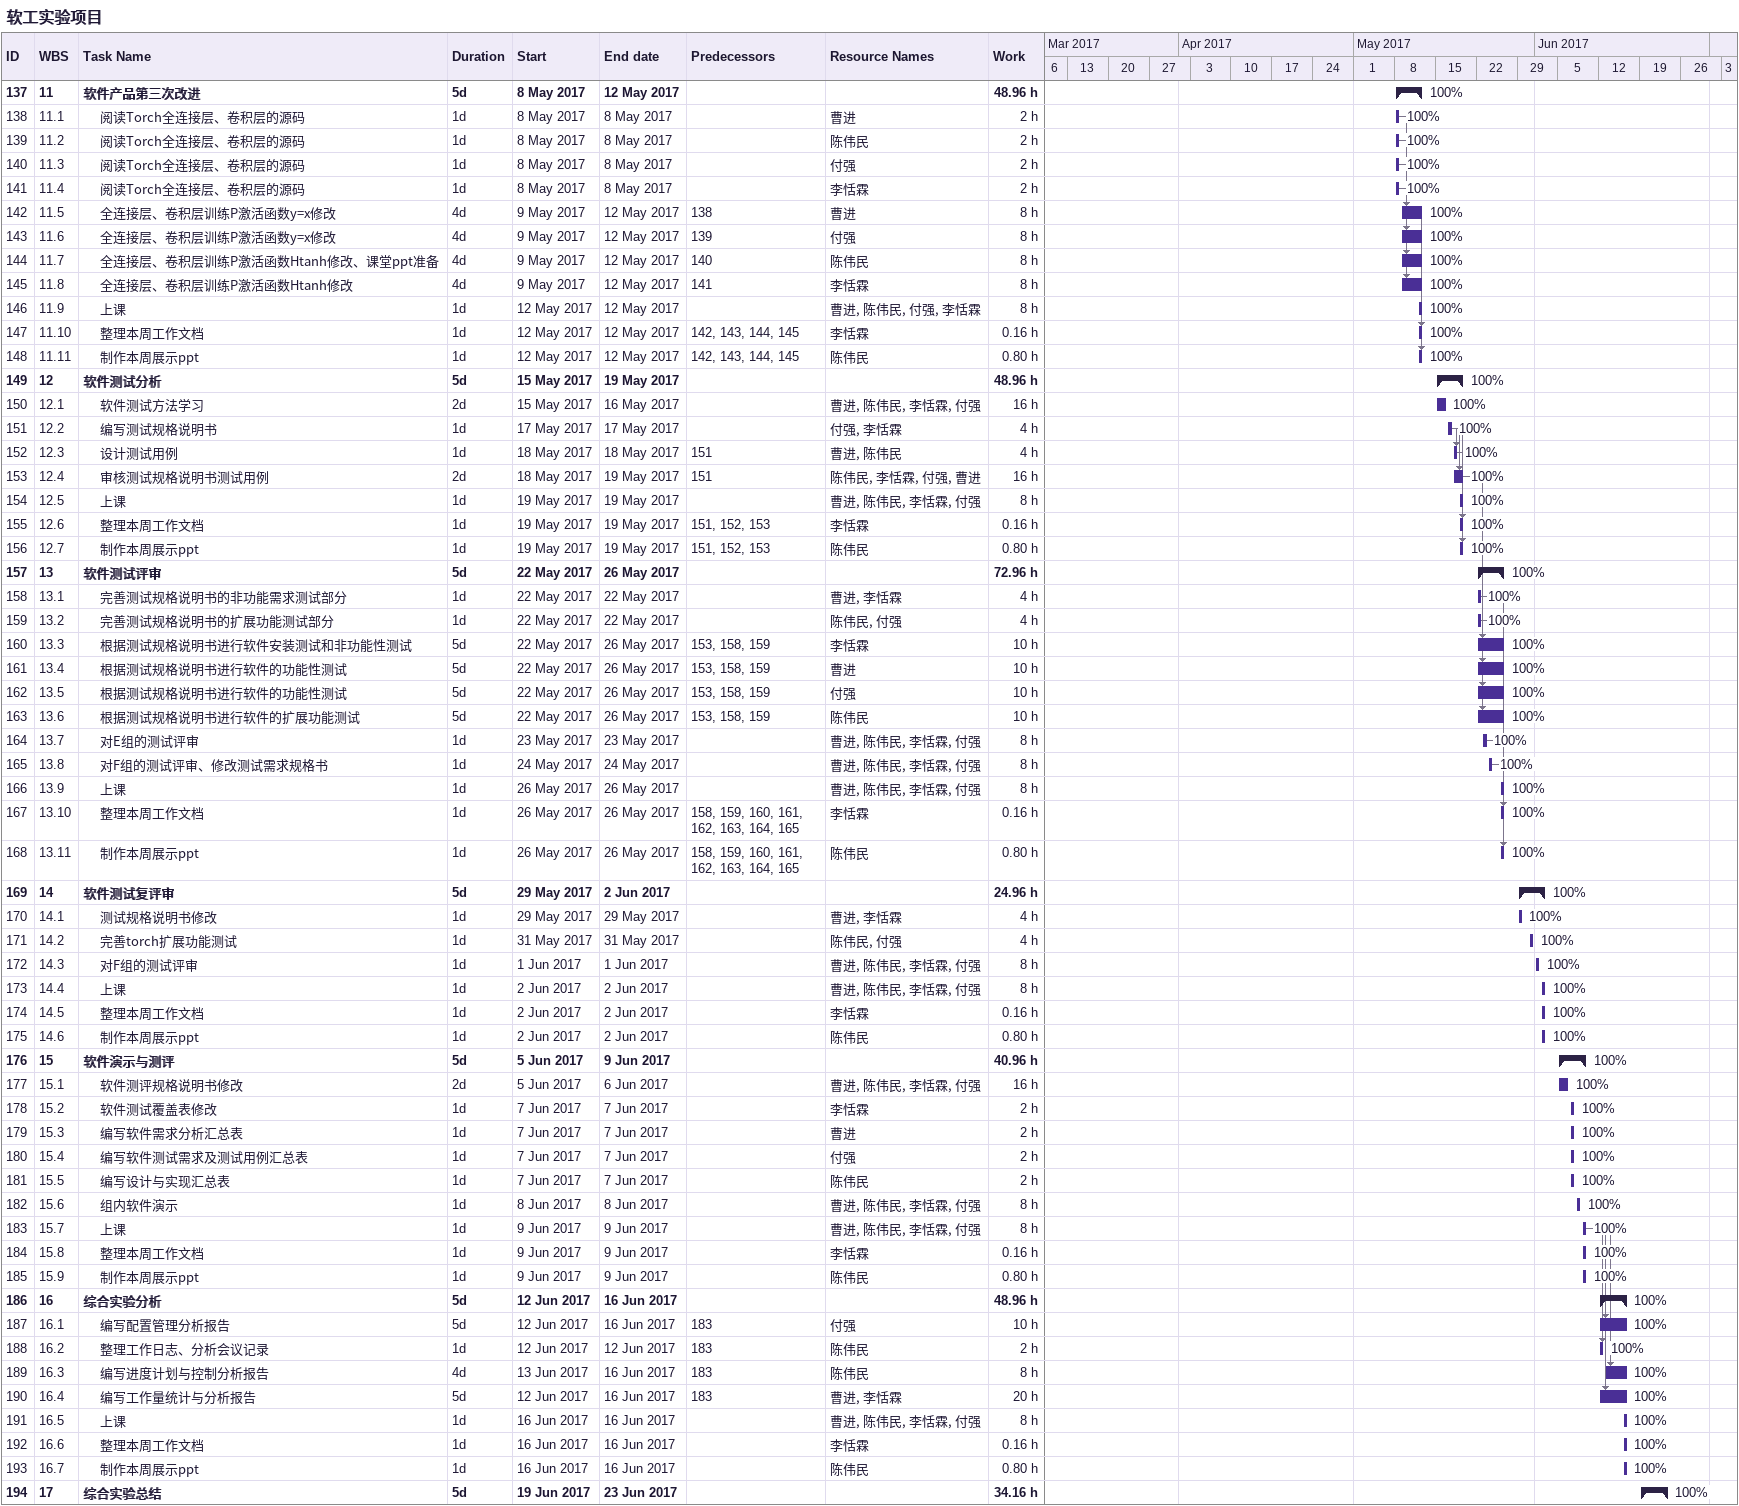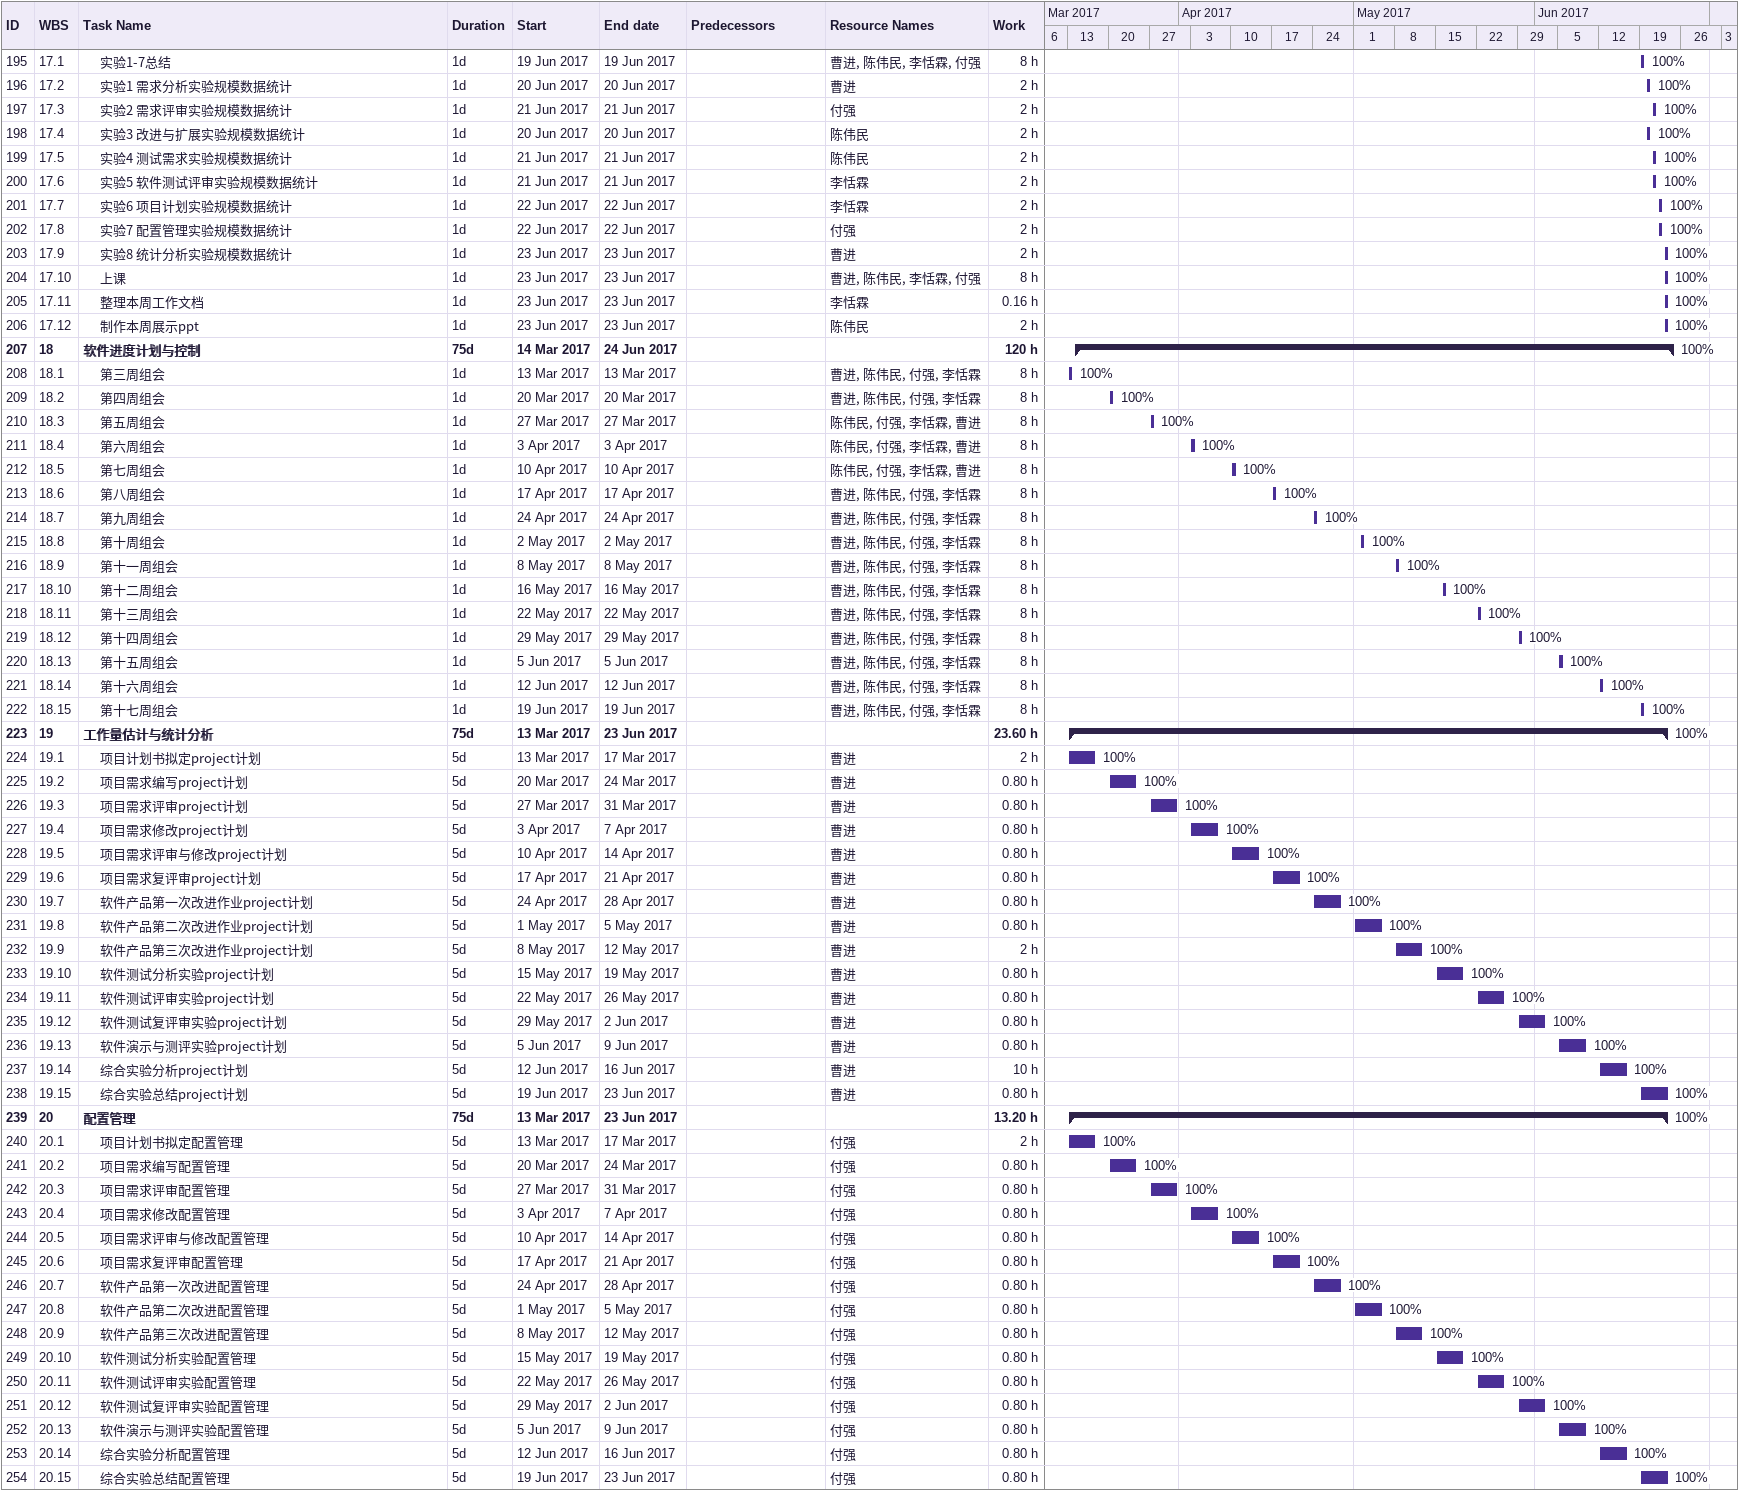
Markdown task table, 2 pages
软工实验项目

| ID | WBS | Task | Duration | Start | Finish | Predecessors | Resources | % complete | Work (h) |
|---|---|---|---|---|---|---|---|---|---|
| 137 | 11 | **软件产品第三次改进** | 5d | 2017-05-08 | 2017-05-12 |  |  | 100 | 48.96 |
| 138 | 11.1 | 阅读Torch全连接层、卷积层的源码 | 1d | 2017-05-08 | 2017-05-08 |  | 曹进 | 100 | 2 |
| 139 | 11.2 | 阅读Torch全连接层、卷积层的源码 | 1d | 2017-05-08 | 2017-05-08 |  | 陈伟民 | 100 | 2 |
| 140 | 11.3 | 阅读Torch全连接层、卷积层的源码 | 1d | 2017-05-08 | 2017-05-08 |  | 付强 | 100 | 2 |
| 141 | 11.4 | 阅读Torch全连接层、卷积层的源码 | 1d | 2017-05-08 | 2017-05-08 |  | 李恬霖 | 100 | 2 |
| 142 | 11.5 | 全连接层、卷积层训练P激活函数y=x修改 | 4d | 2017-05-09 | 2017-05-12 | 138 | 曹进 | 100 | 8 |
| 143 | 11.6 | 全连接层、卷积层训练P激活函数y=x修改 | 4d | 2017-05-09 | 2017-05-12 | 139 | 付强 | 100 | 8 |
| 144 | 11.7 | 全连接层、卷积层训练P激活函数Htanh修改、课堂ppt准备 | 4d | 2017-05-09 | 2017-05-12 | 140 | 陈伟民 | 100 | 8 |
| 145 | 11.8 | 全连接层、卷积层训练P激活函数Htanh修改 | 4d | 2017-05-09 | 2017-05-12 | 141 | 李恬霖 | 100 | 8 |
| 146 | 11.9 | 上课 | 1d | 2017-05-12 | 2017-05-12 |  | 曹进, 陈伟民, 付强, 李恬霖 | 100 | 8 |
| 147 | 11.10 | 整理本周工作文档 | 1d | 2017-05-12 | 2017-05-12 | 142, 143, 144, 145 | 李恬霖 | 100 | 0.16 |
| 148 | 11.11 | 制作本周展示ppt | 1d | 2017-05-12 | 2017-05-12 | 142, 143, 144, 145 | 陈伟民 | 100 | 0.80 |
| 149 | 12 | **软件测试分析** | 5d | 2017-05-15 | 2017-05-19 |  |  | 100 | 48.96 |
| 150 | 12.1 | 软件测试方法学习 | 2d | 2017-05-15 | 2017-05-16 |  | 曹进, 陈伟民, 李恬霖, 付强 | 100 | 16 |
| 151 | 12.2 | 编写测试规格说明书 | 1d | 2017-05-17 | 2017-05-17 |  | 付强, 李恬霖 | 100 | 4 |
| 152 | 12.3 | 设计测试用例 | 1d | 2017-05-18 | 2017-05-18 | 151 | 曹进, 陈伟民 | 100 | 4 |
| 153 | 12.4 | 审核测试规格说明书测试用例 | 2d | 2017-05-18 | 2017-05-19 | 151 | 陈伟民, 李恬霖, 付强, 曹进 | 100 | 16 |
| 154 | 12.5 | 上课 | 1d | 2017-05-19 | 2017-05-19 |  | 曹进, 陈伟民, 李恬霖, 付强 | 100 | 8 |
| 155 | 12.6 | 整理本周工作文档 | 1d | 2017-05-19 | 2017-05-19 | 151, 152, 153 | 李恬霖 | 100 | 0.16 |
| 156 | 12.7 | 制作本周展示ppt | 1d | 2017-05-19 | 2017-05-19 | 151, 152, 153 | 陈伟民 | 100 | 0.80 |
| 157 | 13 | **软件测试评审** | 5d | 2017-05-22 | 2017-05-26 |  |  | 100 | 72.96 |
| 158 | 13.1 | 完善测试规格说明书的非功能需求测试部分 | 1d | 2017-05-22 | 2017-05-22 |  | 曹进, 李恬霖 | 100 | 4 |
| 159 | 13.2 | 完善测试规格说明书的扩展功能测试部分 | 1d | 2017-05-22 | 2017-05-22 |  | 陈伟民, 付强 | 100 | 4 |
| 160 | 13.3 | 根据测试规格说明书进行软件安装测试和非功能性测试 | 5d | 2017-05-22 | 2017-05-26 | 153, 158, 159 | 李恬霖 | 100 | 10 |
| 161 | 13.4 | 根据测试规格说明书进行软件的功能性测试 | 5d | 2017-05-22 | 2017-05-26 | 153, 158, 159 | 曹进 | 100 | 10 |
| 162 | 13.5 | 根据测试规格说明书进行软件的功能性测试 | 5d | 2017-05-22 | 2017-05-26 | 153, 158, 159 | 付强 | 100 | 10 |
| 163 | 13.6 | 根据测试规格说明书进行软件的扩展功能测试 | 5d | 2017-05-22 | 2017-05-26 | 153, 158, 159 | 陈伟民 | 100 | 10 |
| 164 | 13.7 | 对E组的测试评审 | 1d | 2017-05-23 | 2017-05-23 |  | 曹进, 陈伟民, 李恬霖, 付强 | 100 | 8 |
| 165 | 13.8 | 对F组的测试评审、修改测试需求规格书 | 1d | 2017-05-24 | 2017-05-24 |  | 曹进, 陈伟民, 李恬霖, 付强 | 100 | 8 |
| 166 | 13.9 | 上课 | 1d | 2017-05-26 | 2017-05-26 |  | 曹进, 陈伟民, 李恬霖, 付强 | 100 | 8 |
| 167 | 13.10 | 整理本周工作文档 | 1d | 2017-05-26 | 2017-05-26 | 158, 159, 160, 161, 162, 163, 164, 165 | 李恬霖 | 100 | 0.16 |
| 168 | 13.11 | 制作本周展示ppt | 1d | 2017-05-26 | 2017-05-26 | 158, 159, 160, 161, 162, 163, 164, 165 | 陈伟民 | 100 | 0.80 |
| 169 | 14 | **软件测试复评审** | 5d | 2017-05-29 | 2017-06-02 |  |  | 100 | 24.96 |
| 170 | 14.1 | 测试规格说明书修改 | 1d | 2017-05-29 | 2017-05-29 |  | 曹进, 李恬霖 | 100 | 4 |
| 171 | 14.2 | 完善torch扩展功能测试 | 1d | 2017-05-31 | 2017-05-31 |  | 陈伟民, 付强 | 100 | 4 |
| 172 | 14.3 | 对F组的测试评审 | 1d | 2017-06-01 | 2017-06-01 |  | 曹进, 陈伟民, 李恬霖, 付强 | 100 | 8 |
| 173 | 14.4 | 上课 | 1d | 2017-06-02 | 2017-06-02 |  | 曹进, 陈伟民, 李恬霖, 付强 | 100 | 8 |
| 174 | 14.5 | 整理本周工作文档 | 1d | 2017-06-02 | 2017-06-02 |  | 李恬霖 | 100 | 0.16 |
| 175 | 14.6 | 制作本周展示ppt | 1d | 2017-06-02 | 2017-06-02 |  | 陈伟民 | 100 | 0.80 |
| 176 | 15 | **软件演示与测评** | 5d | 2017-06-05 | 2017-06-09 |  |  | 100 | 40.96 |
| 177 | 15.1 | 软件测评规格说明书修改 | 2d | 2017-06-05 | 2017-06-06 |  | 曹进, 陈伟民, 李恬霖, 付强 | 100 | 16 |
| 178 | 15.2 | 软件测试覆盖表修改 | 1d | 2017-06-07 | 2017-06-07 |  | 李恬霖 | 100 | 2 |
| 179 | 15.3 | 编写软件需求分析汇总表 | 1d | 2017-06-07 | 2017-06-07 |  | 曹进 | 100 | 2 |
| 180 | 15.4 | 编写软件测试需求及测试用例汇总表 | 1d | 2017-06-07 | 2017-06-07 |  | 付强 | 100 | 2 |
| 181 | 15.5 | 编写设计与实现汇总表 | 1d | 2017-06-07 | 2017-06-07 |  | 陈伟民 | 100 | 2 |
| 182 | 15.6 | 组内软件演示 | 1d | 2017-06-08 | 2017-06-08 |  | 曹进, 陈伟民, 李恬霖, 付强 | 100 | 8 |
| 183 | 15.7 | 上课 | 1d | 2017-06-09 | 2017-06-09 |  | 曹进, 陈伟民, 李恬霖, 付强 | 100 | 8 |
| 184 | 15.8 | 整理本周工作文档 | 1d | 2017-06-09 | 2017-06-09 |  | 李恬霖 | 100 | 0.16 |
| 185 | 15.9 | 制作本周展示ppt | 1d | 2017-06-09 | 2017-06-09 |  | 陈伟民 | 100 | 0.80 |
| 186 | 16 | **综合实验分析** | 5d | 2017-06-12 | 2017-06-16 |  |  | 100 | 48.96 |
| 187 | 16.1 | 编写配置管理分析报告 | 5d | 2017-06-12 | 2017-06-16 | 183 | 付强 | 100 | 10 |
| 188 | 16.2 | 整理工作日志、分析会议记录 | 1d | 2017-06-12 | 2017-06-12 | 183 | 陈伟民 | 100 | 2 |
| 189 | 16.3 | 编写进度计划与控制分析报告 | 4d | 2017-06-13 | 2017-06-16 | 183 | 陈伟民 | 100 | 8 |
| 190 | 16.4 | 编写工作量统计与分析报告 | 5d | 2017-06-12 | 2017-06-16 | 183 | 曹进, 李恬霖 | 100 | 20 |
| 191 | 16.5 | 上课 | 1d | 2017-06-16 | 2017-06-16 |  | 曹进, 陈伟民, 李恬霖, 付强 | 100 | 8 |
| 192 | 16.6 | 整理本周工作文档 | 1d | 2017-06-16 | 2017-06-16 |  | 李恬霖 | 100 | 0.16 |
| 193 | 16.7 | 制作本周展示ppt | 1d | 2017-06-16 | 2017-06-16 |  | 陈伟民 | 100 | 0.80 |
| 194 | 17 | **综合实验总结** | 5d | 2017-06-19 | 2017-06-23 |  |  | 100 | 34.16 |
| 195 | 17.1 | 实验1-7总结 | 1d | 2017-06-19 | 2017-06-19 |  | 曹进, 陈伟民, 李恬霖, 付强 | 100 | 8 |
| 196 | 17.2 | 实验1 需求分析实验规模数据统计 | 1d | 2017-06-20 | 2017-06-20 |  | 曹进 | 100 | 2 |
| 197 | 17.3 | 实验2 需求评审实验规模数据统计 | 1d | 2017-06-21 | 2017-06-21 |  | 付强 | 100 | 2 |
| 198 | 17.4 | 实验3 改进与扩展实验规模数据统计 | 1d | 2017-06-20 | 2017-06-20 |  | 陈伟民 | 100 | 2 |
| 199 | 17.5 | 实验4 测试需求实验规模数据统计 | 1d | 2017-06-21 | 2017-06-21 |  | 陈伟民 | 100 | 2 |
| 200 | 17.6 | 实验5 软件测试评审实验规模数据统计 | 1d | 2017-06-21 | 2017-06-21 |  | 李恬霖 | 100 | 2 |
| 201 | 17.7 | 实验6 项目计划实验规模数据统计 | 1d | 2017-06-22 | 2017-06-22 |  | 李恬霖 | 100 | 2 |
| 202 | 17.8 | 实验7 配置管理实验规模数据统计 | 1d | 2017-06-22 | 2017-06-22 |  | 付强 | 100 | 2 |
| 203 | 17.9 | 实验8 统计分析实验规模数据统计 | 1d | 2017-06-23 | 2017-06-23 |  | 曹进 | 100 | 2 |
| 204 | 17.10 | 上课 | 1d | 2017-06-23 | 2017-06-23 |  | 曹进, 陈伟民, 李恬霖, 付强 | 100 | 8 |
| 205 | 17.11 | 整理本周工作文档 | 1d | 2017-06-23 | 2017-06-23 |  | 李恬霖 | 100 | 0.16 |
| 206 | 17.12 | 制作本周展示ppt | 1d | 2017-06-23 | 2017-06-23 |  | 陈伟民 | 100 | 2 |
| 207 | 18 | **软件进度计划与控制** | 75d | 2017-03-14 | 2017-06-24 |  |  | 100 | 120 |
| 208 | 18.1 | 第三周组会 | 1d | 2017-03-13 | 2017-03-13 |  | 曹进, 陈伟民, 付强, 李恬霖 | 100 | 8 |
| 209 | 18.2 | 第四周组会 | 1d | 2017-03-20 | 2017-03-20 |  | 曹进, 陈伟民, 付强, 李恬霖 | 100 | 8 |
| 210 | 18.3 | 第五周组会 | 1d | 2017-03-27 | 2017-03-27 |  | 陈伟民, 付强, 李恬霖, 曹进 | 100 | 8 |
| 211 | 18.4 | 第六周组会 | 1d | 2017-04-03 | 2017-04-03 |  | 陈伟民, 付强, 李恬霖, 曹进 | 100 | 8 |
| 212 | 18.5 | 第七周组会 | 1d | 2017-04-10 | 2017-04-10 |  | 陈伟民, 付强, 李恬霖, 曹进 | 100 | 8 |
| 213 | 18.6 | 第八周组会 | 1d | 2017-04-17 | 2017-04-17 |  | 曹进, 陈伟民, 付强, 李恬霖 | 100 | 8 |
| 214 | 18.7 | 第九周组会 | 1d | 2017-04-24 | 2017-04-24 |  | 曹进, 陈伟民, 付强, 李恬霖 | 100 | 8 |
| 215 | 18.8 | 第十周组会 | 1d | 2017-05-02 | 2017-05-02 |  | 曹进, 陈伟民, 付强, 李恬霖 | 100 | 8 |
| 216 | 18.9 | 第十一周组会 | 1d | 2017-05-08 | 2017-05-08 |  | 曹进, 陈伟民, 付强, 李恬霖 | 100 | 8 |
| 217 | 18.10 | 第十二周组会 | 1d | 2017-05-16 | 2017-05-16 |  | 曹进, 陈伟民, 付强, 李恬霖 | 100 | 8 |
| 218 | 18.11 | 第十三周组会 | 1d | 2017-05-22 | 2017-05-22 |  | 曹进, 陈伟民, 付强, 李恬霖 | 100 | 8 |
| 219 | 18.12 | 第十四周组会 | 1d | 2017-05-29 | 2017-05-29 |  | 曹进, 陈伟民, 付强, 李恬霖 | 100 | 8 |
| 220 | 18.13 | 第十五周组会 | 1d | 2017-06-05 | 2017-06-05 |  | 曹进, 陈伟民, 付强, 李恬霖 | 100 | 8 |
| 221 | 18.14 | 第十六周组会 | 1d | 2017-06-12 | 2017-06-12 |  | 曹进, 陈伟民, 付强, 李恬霖 | 100 | 8 |
| 222 | 18.15 | 第十七周组会 | 1d | 2017-06-19 | 2017-06-19 |  | 曹进, 陈伟民, 付强, 李恬霖 | 100 | 8 |
| 223 | 19 | **工作量估计与统计分析** | 75d | 2017-03-13 | 2017-06-23 |  |  | 100 | 23.60 |
| 224 | 19.1 | 项目计划书拟定project计划 | 5d | 2017-03-13 | 2017-03-17 |  | 曹进 | 100 | 2 |
| 225 | 19.2 | 项目需求编写project计划 | 5d | 2017-03-20 | 2017-03-24 |  | 曹进 | 100 | 0.80 |
| 226 | 19.3 | 项目需求评审project计划 | 5d | 2017-03-27 | 2017-03-31 |  | 曹进 | 100 | 0.80 |
| 227 | 19.4 | 项目需求修改project计划 | 5d | 2017-04-03 | 2017-04-07 |  | 曹进 | 100 | 0.80 |
| 228 | 19.5 | 项目需求评审与修改project计划 | 5d | 2017-04-10 | 2017-04-14 |  | 曹进 | 100 | 0.80 |
| 229 | 19.6 | 项目需求复评审project计划 | 5d | 2017-04-17 | 2017-04-21 |  | 曹进 | 100 | 0.80 |
| 230 | 19.7 | 软件产品第一次改进作业project计划 | 5d | 2017-04-24 | 2017-04-28 |  | 曹进 | 100 | 0.80 |
| 231 | 19.8 | 软件产品第二次改进作业project计划 | 5d | 2017-05-01 | 2017-05-05 |  | 曹进 | 100 | 0.80 |
| 232 | 19.9 | 软件产品第三次改进作业project计划 | 5d | 2017-05-08 | 2017-05-12 |  | 曹进 | 100 | 2 |
| 233 | 19.10 | 软件测试分析实验project计划 | 5d | 2017-05-15 | 2017-05-19 |  | 曹进 | 100 | 0.80 |
| 234 | 19.11 | 软件测试评审实验project计划 | 5d | 2017-05-22 | 2017-05-26 |  | 曹进 | 100 | 0.80 |
| 235 | 19.12 | 软件测试复评审实验project计划 | 5d | 2017-05-29 | 2017-06-02 |  | 曹进 | 100 | 0.80 |
| 236 | 19.13 | 软件演示与测评实验project计划 | 5d | 2017-06-05 | 2017-06-09 |  | 曹进 | 100 | 0.80 |
| 237 | 19.14 | 综合实验分析project计划 | 5d | 2017-06-12 | 2017-06-16 |  | 曹进 | 100 | 10 |
| 238 | 19.15 | 综合实验总结project计划 | 5d | 2017-06-19 | 2017-06-23 |  | 曹进 | 100 | 0.80 |
| 239 | 20 | **配置管理** | 75d | 2017-03-13 | 2017-06-23 |  |  | 100 | 13.20 |
| 240 | 20.1 | 项目计划书拟定配置管理 | 5d | 2017-03-13 | 2017-03-17 |  | 付强 | 100 | 2 |
| 241 | 20.2 | 项目需求编写配置管理 | 5d | 2017-03-20 | 2017-03-24 |  | 付强 | 100 | 0.80 |
| 242 | 20.3 | 项目需求评审配置管理 | 5d | 2017-03-27 | 2017-03-31 |  | 付强 | 100 | 0.80 |
| 243 | 20.4 | 项目需求修改配置管理 | 5d | 2017-04-03 | 2017-04-07 |  | 付强 | 100 | 0.80 |
| 244 | 20.5 | 项目需求评审与修改配置管理 | 5d | 2017-04-10 | 2017-04-14 |  | 付强 | 100 | 0.80 |
| 245 | 20.6 | 项目需求复评审配置管理 | 5d | 2017-04-17 | 2017-04-21 |  | 付强 | 100 | 0.80 |
| 246 | 20.7 | 软件产品第一次改进配置管理 | 5d | 2017-04-24 | 2017-04-28 |  | 付强 | 100 | 0.80 |
| 247 | 20.8 | 软件产品第二次改进配置管理 | 5d | 2017-05-01 | 2017-05-05 |  | 付强 | 100 | 0.80 |
| 248 | 20.9 | 软件产品第三次改进配置管理 | 5d | 2017-05-08 | 2017-05-12 |  | 付强 | 100 | 0.80 |
| 249 | 20.10 | 软件测试分析实验配置管理 | 5d | 2017-05-15 | 2017-05-19 |  | 付强 | 100 | 0.80 |
| 250 | 20.11 | 软件测试评审实验配置管理 | 5d | 2017-05-22 | 2017-05-26 |  | 付强 | 100 | 0.80 |
| 251 | 20.12 | 软件测试复评审实验配置管理 | 5d | 2017-05-29 | 2017-06-02 |  | 付强 | 100 | 0.80 |
| 252 | 20.13 | 软件演示与测评实验配置管理 | 5d | 2017-06-05 | 2017-06-09 |  | 付强 | 100 | 0.80 |
| 253 | 20.14 | 综合实验分析配置管理 | 5d | 2017-06-12 | 2017-06-16 |  | 付强 | 100 | 0.80 |
| 254 | 20.15 | 综合实验总结配置管理 | 5d | 2017-06-19 | 2017-06-23 |  | 付强 | 100 | 0.80 |
